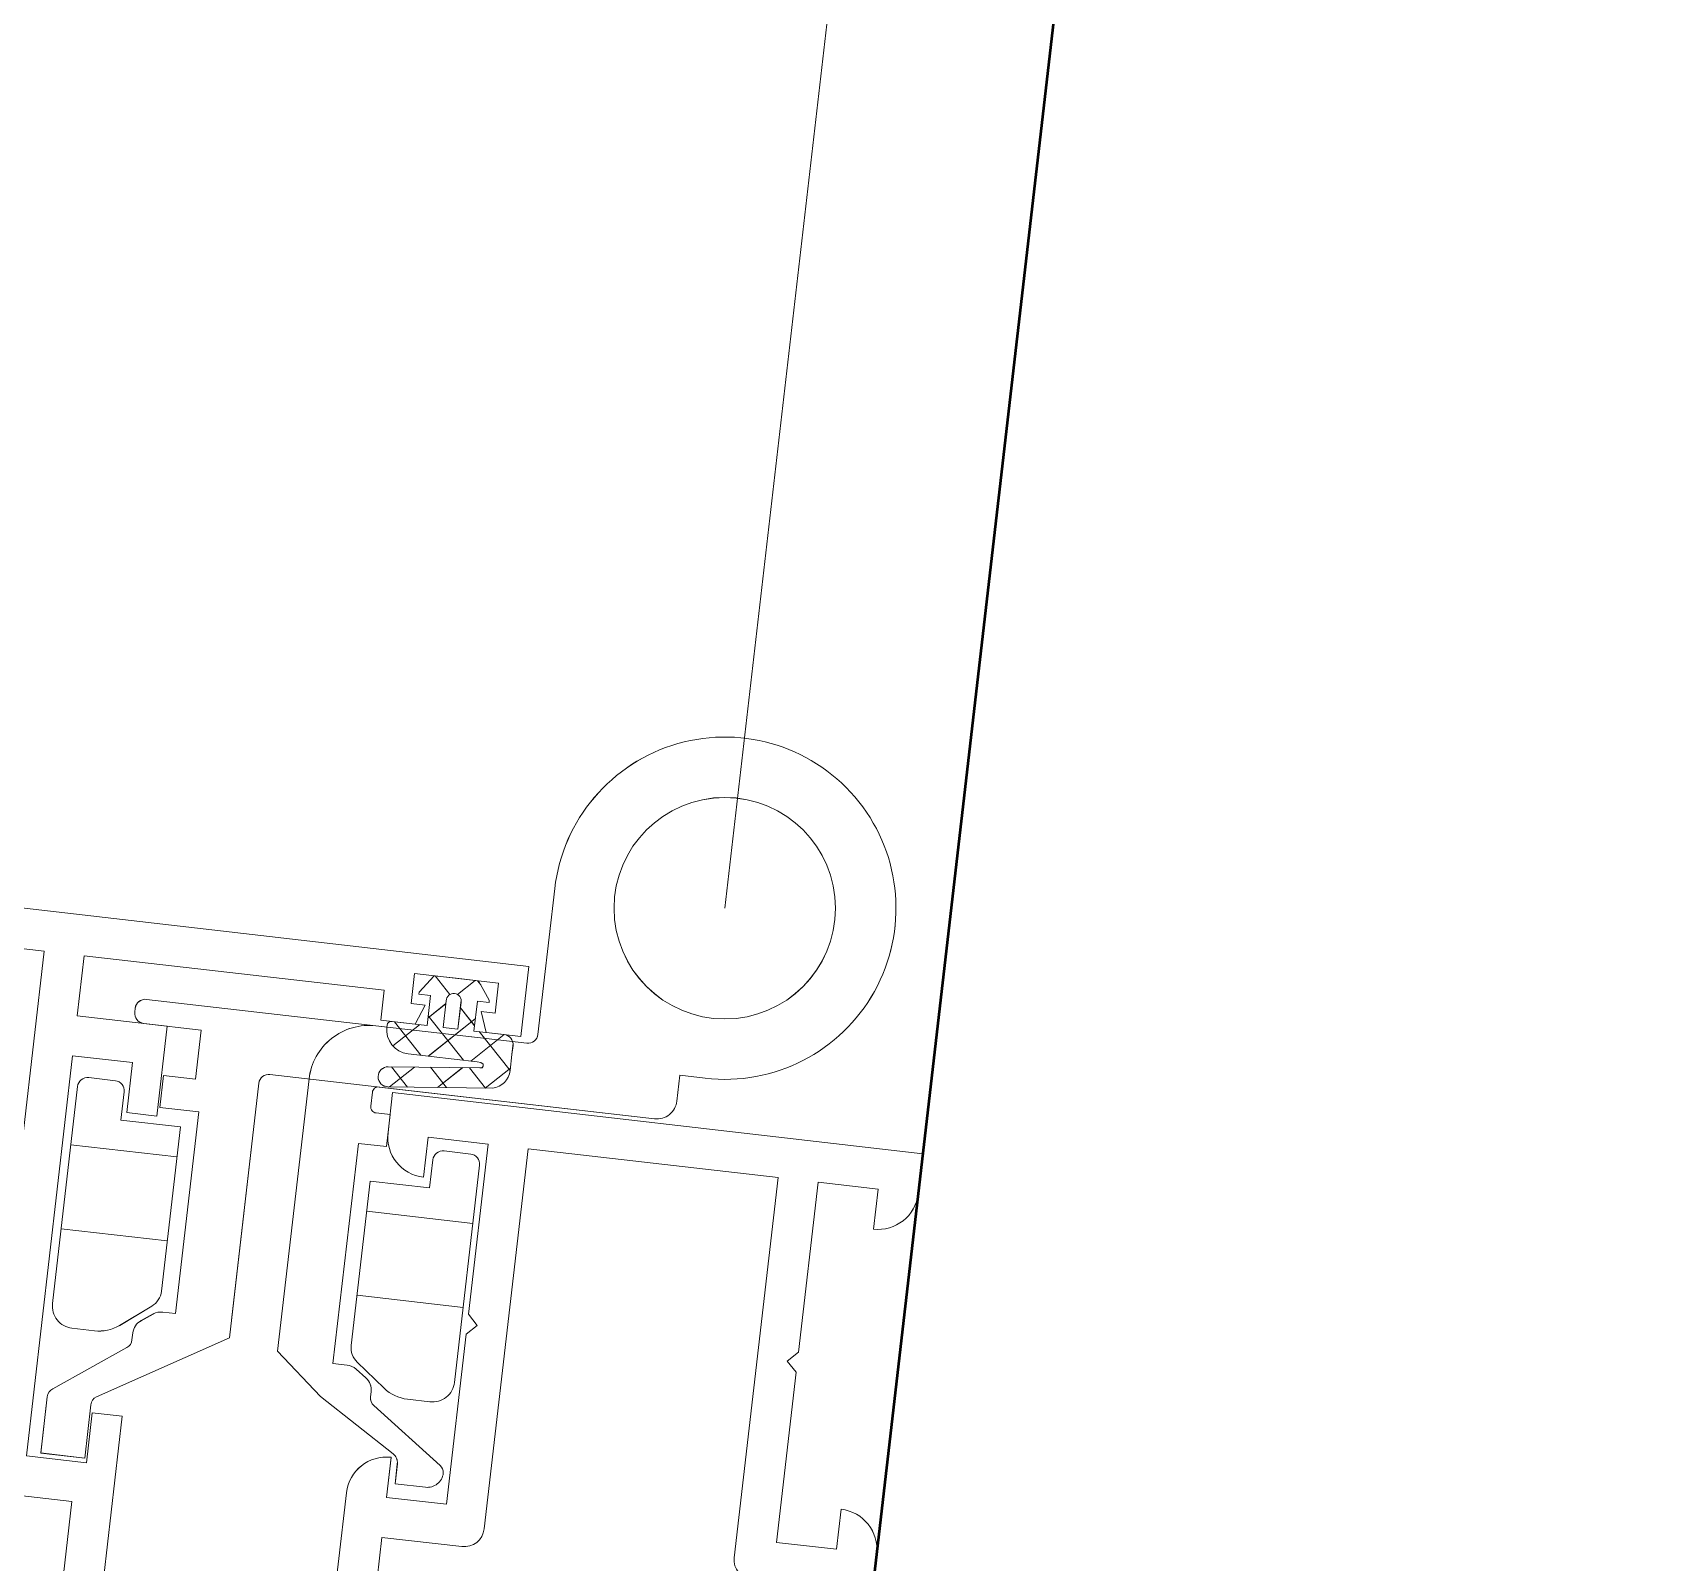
# Model space of a CAD drawing. Header units: millimetres. Extents: x 26282 to 30760, y 1404 to 4574.
# Drawn here: x 29541.65 to 29549.72, y 3471.26 to 3478.86 of the extents above; entities that cross this region are included whole.
import ezdxf

# ---------------------------------------------------------------- set-up
doc = ezdxf.new("R2010")
doc.units = ezdxf.units.MM
doc.header["$LTSCALE"] = 0.25
doc.layers.add('AB-DUV', color=4, linetype='Continuous', lineweight=50)
doc.layers.add('DOĞRAMA', color=30, linetype='Continuous', lineweight=20)

# ---------------------------------------------------------------- blocks, each defined once
blk = doc.blocks.new('CHD60E27', base_point=(-138.6, 7.85))
at = {"color": 1, "linetype": 'Continuous'}
for p, q in [((-80.6, 56.35), (-78.6, 56.35)), ((-115.729976, 50.516652), (-114.729976, 49.516652)), ((-115.729976, 50.516652), (-114.729976, 49.516652)), ((-78.6, 29.85), (-80.6, 29.85)), ((-137.2, 16.75), (-135.7, 16.75)), ((-135.7, 16.75), (-135.7, 15.25))]:
    blk.add_line(p, q, dxfattribs=at)
at = {"color": 40, "linetype": 'Continuous'}
for points in [[(-138.6, 7.85), (-138.6, 78.35), (-134.7, 78.35), (-134.7, 75.95, -0.414213), (-135.199999, 75.45), (-135.7, 75.45), (-135.7, 76.95), (-137.2, 76.95), (-137.2, 69.45), (-135.7, 69.45), (-135.7, 70.95), (-135.2, 70.95, -0.414213), (-134.699999, 70.45), (-134.7, 66.05), (-135.7, 66.05), (-135.7, 68.05), (-137.2, 68.05), (-137.2, 58.05), (-135.7, 58.05), (-135.7, 60.05), (-134.7, 60.05), (-134.7, 56.65), (-136.6, 56.65), (-136.6, 51.35), (-134.4, 51.35), (-132.2, 51.35), (-132.2, 52.95), (-130.2, 52.95), (-130.2, 51.95), (-128.790992, 51.95, 0.176327), (-128.630295, 52.008489), (-127.7, 52.789099), (-127, 52.789099, -0.43976), (-126.701142, 52.462953), (-126.911671, 50.056591, -0.176327), (-126.983943, 49.901604), (-127.323223, 49.562323, -0.577351), (-127.741481, 49.674394), (-127.772347, 49.789587, 0.267949), (-127.949124, 49.966363), (-129.9, 50.489099), (-130.1, 50.489099, 0.842899), (-130.2, 49.906257), (-130.2, 45.839099, 0.414213), (-129.949998, 45.589099), (-129.628806, 45.589099, 0.137838), (-129.498553, 45.625711), (-127.980252, 46.552487, -0.585341), (-127.6, 46.339099), (-127.6, 45.002615, -0.261351), (-128.07899, 44.149065), (-129.797634, 43.1), (-128.07899, 42.050935, -0.261351), (-127.6, 41.197385), (-127.6, 39.8609, -0.585341), (-127.980252, 39.647512), (-129.498554, 40.574288, 0.137838), (-129.628807, 40.6109), (-129.95, 40.6109, 0.414213), (-130.199999, 40.360899), (-130.2, 36.293743, 0.842899), (-130.1, 35.710901), (-129.9, 35.7109), (-127.949123, 36.233636, 0.267949), (-127.772347, 36.410413), (-127.741481, 36.525605, -0.577351), (-127.323223, 36.637676), (-126.983943, 36.298396, -0.176327), (-126.911671, 36.143409), (-126.701141, 33.737047, -0.43976), (-127, 33.4109), (-127.7, 33.4109), (-128.630295, 34.191511, 0.176327), (-128.790992, 34.25), (-130.2, 34.25), (-130.2, 33.25), (-132.2, 33.25), (-132.2, 34.85), (-136.6, 34.85), (-136.6, 29.55), (-134.7, 29.55), (-134.7, 26.15), (-135.7, 26.15), (-135.7, 28.15), (-137.2, 28.15), (-137.2, 18.15), (-135.7, 18.15), (-135.7, 20.15), (-134.7, 20.15), (-134.7, 15.75, -0.414213), (-135.199999, 15.25), (-135.7, 15.25), (-135.7, 16.75), (-137.2, 16.75), (-137.2, 9.25), (-135.7, 9.25), (-135.7, 10.75), (-135.2, 10.75, -0.414213), (-134.699999, 10.25), (-134.7, 7.85), (-138.6, 7.85)], [(-78.6, 56.35), (-78.6, 29.85), (-79.6, 29.85), (-80.6, 29.85, -0.414213), (-82.599999, 31.85), (-80.6, 31.85), (-80.6, 34.85), (-89.1, 34.85), (-89.6, 35.35), (-90.1, 34.85), (-98.6, 34.85), (-98.6, 31.85), (-96.6, 31.85, -0.414213), (-98.599999, 29.85), (-105.740408, 29.85, -0.356298), (-107.699999, 31.450001), (-105.7, 31.45), (-105.7, 34.85), (-109, 34.85), (-109.5, 35.35), (-110, 34.85), (-113.2, 34.85), (-113.2, 31.45), (-111.2, 31.45, -0.356298), (-113.159592, 29.85), (-115.2, 29.85), (-115.2, 34.25), (-116.609007, 34.25, 0.176327), (-116.769704, 34.191511), (-117.7, 33.4109), (-118.4, 33.4109, -0.43976), (-118.698859, 33.737047), (-118.488329, 36.143409, -0.176327), (-118.416057, 36.298397), (-118.076776, 36.637677, -0.577351), (-117.658519, 36.525604), (-117.627652, 36.410413, 0.267949), (-117.450876, 36.233636), (-115.5, 35.7109), (-115.3, 35.7109, 0.842899), (-115.2, 36.293744), (-115.2, 40.3609, 0.414213), (-115.45, 40.6109), (-115.771193, 40.6109, 0.137838), (-115.901446, 40.574288), (-117.419747, 39.647512, -0.585341), (-117.799999, 39.8609), (-117.8, 41.197384, -0.261351), (-117.32101, 42.050935), (-115.602366, 43.1), (-117.321009, 44.149064, -0.261351), (-117.8, 45.002615), (-117.8, 46.339099, -0.585341), (-117.419747, 46.552488), (-115.901445, 45.625712, 0.137838), (-115.771193, 45.5891), (-115.45, 45.589099, 0.414213), (-115.199999, 45.8391), (-115.2, 49.906257, 0.842899), (-115.3, 50.489099), (-115.5, 50.489099), (-117.450876, 49.966364, 0.267949), (-117.627653, 49.789587), (-117.658518, 49.674395, -0.577351), (-118.076776, 49.562322), (-118.416057, 49.901603, -0.176327), (-118.488329, 50.056591), (-118.698858, 52.462953, -0.43976), (-118.4, 52.789099), (-117.7, 52.789099), (-116.769704, 52.008489, 0.176327), (-116.609007, 51.95), (-115.2, 51.95), (-115.2, 56.35), (-113.159591, 56.35, -0.356297), (-111.199999, 54.75), (-113.2, 54.75), (-113.2, 51.35), (-110, 51.35), (-109.5, 50.85), (-109, 51.35), (-105.7, 51.35), (-105.7, 54.75), (-107.7, 54.75, -0.356297), (-105.740408, 56.35), (-98.6, 56.35, -0.414213), (-96.599999, 54.350001), (-98.6, 54.35), (-98.6, 51.35), (-90.1, 51.35), (-89.6, 50.85), (-89.1, 51.35), (-80.6, 51.35), (-80.6, 54.35), (-82.6, 54.35, -0.414213), (-80.6, 56.35), (-78.6, 56.35)], [(-80.6, 43.1), (-80.6, 49.35), (-99.6, 49.35, -0.414213), (-100.6, 50.35), (-100.6, 54.35), (-103.7, 54.35), (-103.7, 50.35, -0.414213), (-104.699999, 49.350001), (-113.2, 49.35), (-113.2, 36.85), (-104.7, 36.85, -0.414213), (-103.699999, 35.850001), (-103.7, 31.85), (-100.6, 31.85), (-100.6, 35.85, -0.414213), (-99.6, 36.85), (-80.6, 36.85), (-80.6, 43.1)]]:
    blk.add_lwpolyline(points, format="xyb", close=True, dxfattribs=at)
at = {"color": 4, "linetype": 'Continuous'}
for points in [[(-130.210348, 45.762166), (-128.497348, 46.762166), (-122.710348, 46.762166), (-116.923348, 46.762166), (-115.210348, 45.762166), (-115.210348, 50.362166), (-116.910348, 49.362166), (-122.710348, 49.362166), (-128.510348, 49.362166), (-130.210348, 50.362166), (-130.210348, 45.762166)], [(-128.497348, 39.437833), (-130.210348, 40.437833), (-130.210348, 35.837833), (-128.510348, 36.837833), (-122.710348, 36.837833), (-116.910348, 36.837833), (-115.210348, 35.837833), (-115.210348, 40.437833), (-116.923348, 39.437833), (-122.710348, 39.437833), (-128.497348, 39.437833)]]:
    blk.add_lwpolyline(points, close=True, dxfattribs=at)
at = {"color": 40, "linetype": 'Continuous'}
blk.add_lwpolyline([(-134.4, 49.35), (-136.6, 49.35), (-136.6, 36.85), (-132.2, 36.85), (-132.2, 49.35), (-134.4, 49.35)], close=True, dxfattribs=at)
blk = doc.blocks.new('CHD60E28', base_point=(0, -82.8))
at = {"color": 40, "linetype": 'Continuous'}
blk.add_lwpolyline([(67, -55.55084), (67, -82.8), (63.5, -82.8), (63.5, -81.073884), (64.5, -80.7), (64.5, -81.4), (66, -81.4), (66, -77.2), (64.5, -77.2), (64.5, -77.9), (63.5, -77.526115), (63.5, -75.8), (65, -75.8), (65, -60.8), (62, -60.8), (62, -65.3), (57.5, -65.3), (57.5, -63.8), (60, -63.8), (60, -60.8), (40, -60.8), (40, -63.8), (42.5, -63.8), (42.5, -65.3), (31.308076, -65.3)], dxfattribs=at)
blk.add_lwpolyline([(65, -43.55084), (65, -28.301681, 0.414213), (62, -25.301681), (60, -25.30168), (60, -29), (25.4, -29), (25.4, -58.8), (29.864701, -58.8), (32.462777, -63.3), (38, -63.3), (38, -58.8), (65, -58.8), (65, -43.55084)], format="xyb", close=True, dxfattribs=at)
blk = doc.blocks.new('CHD40D06', base_point=(-3.244644, -4.348007))
at = {"color": 1, "linetype": 'Continuous'}
for p, q in [((-1.5, 0.137274), (0, 1.637274)), ((-3.233957, 1.502004), (-2.114244, 0.38229)), ((-3.143286, 0.615308), (-2.231326, 1.527269)), ((-1.19341, 1.582777), (0, 0.389367)), ((-1.5, -1.984046), (0.484046, 0)), ((0.389367, 0), (1.189367, -0.8)), ((-2.94649, -1.309216), (-2.03453, -0.397255)), ((-1.5, -0.231953), (0.605442, -2.337395)), ((1.664749, -0.940617), (2.5, -0.105366)), ((-2.992329, -0.860945), (-1.872616, -1.980658)), ((0.267971, -2.337395), (1.067971, -1.537395)), ((1.710462, -1.321095), (2.5, -2.110633)), ((-2.749694, -3.23374), (-1.837734, -2.32178)), ((-1.5, -2.353274), (-0.000027, -3.853246)), ((2.317869, -2.408817), (2.5, -2.226687)), ((-2.750701, -3.223894), (-1.626587, -4.348007)), ((-1.74264, -4.348007), (0, -2.605366))]:
    blk.add_line(p, q, dxfattribs=at)
for points in [[(2.5, -0.0586), (2.5, -1.168698), (2.5, -2.278795), (1.60183, -2.919995), (1.5, -2.919995), (1.5, -2.337395), (0, -2.337395), (0, -3.848007, -0.414213), (-0.499999, -4.348007), (-0.943759, -4.348007), (-1.741907, -4.348007, -0.346314), (-2.714035, -3.582455), (-3.24205, 1.581145, -0.414213), (-2.795506, 2.129414, -0.414213), (-2.247237, 1.68287), (-1.7854, -2.833564), (-1.760746, -2.951964), (-1.679623, -2.98778), (-1.584181, -2.97584), (-1.510215, -2.854067), (-1.5, -2.668709), (-1.5, 0.781642, -0.414213), (-0.3, 1.981642), (-0.2, 1.981642, -0.414209), (0, 1.781645), (0, 0), (1.5, 0), (1.5, 0.5826), (1.60183, 0.5826), (2.5, -0.0586)], [(1.743245, -1.168703, 0.444305), (1.335038, -0.8), (0, -0.8), (0, -1.537395), (1.335028, -1.537395, 0.444305), (1.743245, -1.168703)]]:
    blk.add_lwpolyline(points, format="xyb", close=True, dxfattribs=at)
blk = doc.blocks.new('MENT')
at = {"color": 0}
for p, q in [((-265.213, -279.997), (-259.91, -279.997)), ((-274.887, -281.591), (-280.189, -281.591)), ((-265.213, -284.197), (-259.91, -284.197)), ((-274.887, -285.791), (-280.189, -285.791))]:
    blk.add_line(p, q, dxfattribs=at)
for points in [[(-268.835, -287.734), (-268.835, -275.898, 0.414214), (-269.335, -275.398), (-288.559, -275.398, -0.414214), (-289.559, -274.398), (-289.559, -273.11), (-290.827, -273.11, -2.414214), (-282.327, -264.61), (-282.327, -271.898, 0.414214), (-281.827, -272.398), (-262.811, -272.398, -0.414214), (-262.311, -272.898), (-262.311, -273.098, -0.414214), (-262.811, -273.598), (-265.692, -273.598), (-265.692, -276.051), (-264.092, -276.051), (-264.092, -277.651), (-266.035, -277.651), (-266.035, -287.734), (-265.4, -287.734, -0.155219), (-264.937, -287.881), (-264.376, -288.279, -0.243349), (-264.038, -288.932), (-264.038, -289.281, 0.24151), (-263.83, -289.687), (-260.416, -292.139, -0.260953), (-260.177, -292.565), (-260.177, -295.378), (-262.377, -295.378), (-262.377, -292.71, 0.255186), (-262.607, -292.289), (-268.835, -288.621), (-268.835, -275.898)], [(-289.559, -273.11), (-290.827, -273.11), (-289.559, -273.11), (-289.559, -274.398, 0.414214), (-288.559, -275.398), (-274.788, -275.398, -0.414214), (-274.488, -275.698), (-274.488, -276.396, -0.414214), (-274.788, -276.696), (-275.488, -276.696), (-275.488, -278.296), (-274.088, -278.296), (-274.088, -289.298), (-274.795, -289.298, 0.155219), (-275.257, -289.445), (-275.79, -289.823, 0.243349), (-276.128, -290.476), (-276.128, -290.735, -0.24262), (-276.338, -291.143), (-279.958, -293.72, 0.212984), (-280.154, -294.078), (-280.154, -294.079, 0.414214), (-279.354, -294.879), (-277.832, -294.879), (-277.832, -293.879, -0.26051), (-277.571, -293.411), (-273.652, -291.001), (-271.286, -288.998), (-271.286, -275.398, 0.414214), (-274.286, -272.398), (-281.827, -272.398, -0.414214), (-282.327, -271.898), (-282.327, -264.61, 2.414214), (-290.827, -273.11)], [(-259.91, -277.089, 0.414214), (-260.41, -276.589), (-261.743, -276.589, 0.414214), (-262.243, -277.089), (-262.243, -278.497), (-265.213, -278.497), (-265.213, -286.713, 0.233693), (-264.82, -287.507), (-263.347, -288.633, 0.164588), (-262.132, -289.044), (-261.01, -289.044, 0.414214), (-259.91, -287.944)], [(-280.189, -278.684, -0.414214), (-279.689, -278.184), (-278.356, -278.184, -0.414214), (-277.856, -278.684), (-277.856, -280.091), (-274.887, -280.091), (-274.887, -288.307, -0.233693), (-275.28, -289.102), (-276.753, -290.227, -0.164588), (-277.967, -290.638), (-279.089, -290.638, -0.414214), (-280.189, -289.538)]]:
    blk.add_lwpolyline(points, format="xyb", close=True, dxfattribs=at)
blk.add_circle((-290.827, -264.61), 5.5, dxfattribs=at)
blk.add_circle((-290.827, -264.61), 5.5, dxfattribs=at)
blk = doc.blocks.new('A$C3DEF5641')
at = {"layer": 'DOĞRAMA', "color": 163}
blk.add_line((46.495, 122.913), (46.495, 527.501), dxfattribs=at)
at = {"layer": 'DOĞRAMA', "color": 163, "lineweight": 25}
blk.add_blockref('MENT', (337.322, 387.522), dxfattribs=at)
at = {"layer": 'DOĞRAMA', "color": 163, "xscale": -1, "rotation": 270}
for name, p in [('CHD60E28', (55.833, 51.924)), ('CHD40D06', (56.163, 112.181)), ('CHD60E27', (13.333, 51.924))]:
    blk.add_blockref(name, p, dxfattribs=at)
blk = doc.blocks.new('A$C187D15ED')
at = {"layer": 'AB-DUV', "elevation": -134.2241}
blk.add_lwpolyline([(9976.4849, 3275.536), (9975.003, 3262.6902), (9977.1885, 3262.4381), (9976.3782, 3255.4137)], dxfattribs=at)
at = {"layer": 'DOĞRAMA', "color": 163, "xscale": -0.1, "yscale": 0.1, "zscale": 0.1, "rotation": 353.4193271623163}
blk.add_blockref('A$C3DEF5641', (9977.8733, 3256.7396, -134.2241), dxfattribs=at)
blk.add_blockref('A$C3DEF5641', (9977.8733, 3256.7396, -134.2241), dxfattribs=at)

msp = doc.modelspace()

# ---------------------------------------------------------------- block references
at = {"layer": 'AB-DUV', "ltscale": 100}
msp.add_blockref('A$C187D15ED', (19570.4239, 205.0275, 5.1264), dxfattribs=at)

# ---------------------------------------------------------------- next in the draw order: linework, layer by layer
at = {"layer": 'DOĞRAMA', "color": 163}
msp.add_line((29545.087, 3474.5103, -129.0977), (29549.7236, 3514.7025, -129.0977), dxfattribs=at)
msp.add_line((29545.087, 3474.5103, -129.0977), (29549.7236, 3514.7025, -129.0977), dxfattribs=at)
at = {"layer": 'DOĞRAMA', "color": 1, "linetype": 'Continuous'}
for p, q in [((29543.7214, 3474.0818, -129.0977), (29543.648, 3474.1743, -129.0977)), ((29543.7214, 3474.0818, -129.0977), (29543.648, 3474.1743, -129.0977)), ((29543.7597, 3474.082, -129.0977), (29543.8472, 3474.1513, -129.0977)), ((29543.7597, 3474.082, -129.0977), (29543.8472, 3474.1513, -129.0977)), ((29543.8747, 3474.1298, -129.0977), (29543.8587, 3474.15, -129.0977)), ((29543.8747, 3474.1298, -129.0977), (29543.8587, 3474.15, -129.0977)), ((29543.6133, 3473.9659, -129.0977), (29543.702, 3474.0362, -129.0977)), ((29543.6133, 3473.9659, -129.0977), (29543.702, 3474.0362, -129.0977)), ((29543.7888, 3473.7554, -129.0977), (29543.6144, 3473.9753, -129.0977)), ((29543.7888, 3473.7554, -129.0977), (29543.6144, 3473.9753, -129.0977)), ((29543.6147, 3473.7755, -129.0977), (29543.848, 3473.9605, -129.0977)), ((29543.6147, 3473.7755, -129.0977), (29543.848, 3473.9605, -129.0977)), ((29543.8441, 3473.927, -129.0977), (29543.7738, 3474.0157, -129.0977)), ((29543.8441, 3473.927, -129.0977), (29543.7738, 3474.0157, -129.0977)), ((29543.4379, 3473.8268, -129.0977), (29543.5702, 3473.9316, -129.0977)), ((29543.4379, 3473.8268, -129.0977), (29543.5702, 3473.9316, -129.0977)), ((29543.578, 3473.7797, -129.0977), (29543.4462, 3473.9459, -129.0977)), ((29543.578, 3473.7797, -129.0977), (29543.4462, 3473.9459, -129.0977)), ((29543.8254, 3473.7512, -129.0977), (29543.9916, 3473.883, -129.0977)), ((29543.8254, 3473.7512, -129.0977), (29543.9916, 3473.883, -129.0977)), ((29544.0208, 3473.7042, -129.0977), (29543.8677, 3473.8973, -129.0977)), ((29544.0208, 3473.7042, -129.0977), (29543.8677, 3473.8973, -129.0977)), ((29543.4226, 3473.6231, -129.0977), (29543.5466, 3473.7215, -129.0977)), ((29543.4226, 3473.6231, -129.0977), (29543.5466, 3473.7215, -129.0977)), ((29543.5117, 3473.622, -129.0977), (29543.4316, 3473.723, -129.0977)), ((29543.5117, 3473.622, -129.0977), (29543.4316, 3473.723, -129.0977)), ((29543.7051, 3473.6195, -129.0977), (29543.625, 3473.7205, -129.0977)), ((29543.7051, 3473.6195, -129.0977), (29543.625, 3473.7205, -129.0977)), ((29543.6601, 3473.62, -129.0977), (29543.7842, 3473.7184, -129.0977)), ((29543.6601, 3473.62, -129.0977), (29543.7842, 3473.7184, -129.0977)), ((29543.8986, 3473.617, -129.0977), (29543.8184, 3473.718, -129.0977)), ((29543.8986, 3473.617, -129.0977), (29543.8184, 3473.718, -129.0977)), ((29543.8976, 3473.617, -129.0977), (29544.0222, 3473.7158, -129.0977)), ((29543.8976, 3473.617, -129.0977), (29544.0222, 3473.7158, -129.0977)), ((29543.4144, 3473.3958, -129.0977), (29543.4373, 3473.5945, -129.0977)), ((29543.4144, 3473.3958, -129.0977), (29543.4373, 3473.5945, -129.0977)), ((29546.0699, 3473.2908, -129.0977), (29546.0469, 3473.0921, -129.0977)), ((29546.0699, 3473.2908, -129.0977), (29546.0469, 3473.0921, -129.0977))]:
    msp.add_line(p, q, dxfattribs=at)
at = {"layer": 'DOĞRAMA', "color": 0}
for p, q in [((29542.3661, 3473.2753, -129.0977), (29541.8394, 3473.336, -129.0977)), ((29542.3661, 3473.2753, -129.0977), (29541.8394, 3473.336, -129.0977)), ((29543.3089, 3473.006, -129.0977), (29543.8356, 3472.9452, -129.0977)), ((29543.3089, 3473.006, -129.0977), (29543.8356, 3472.9452, -129.0977)), ((29542.318, 3472.858, -129.0977), (29541.7912, 3472.9188, -129.0977)), ((29542.318, 3472.858, -129.0977), (29541.7912, 3472.9188, -129.0977)), ((29543.2607, 3472.5888, -129.0977), (29543.7874, 3472.528, -129.0977)), ((29543.2607, 3472.5888, -129.0977), (29543.7874, 3472.528, -129.0977))]:
    msp.add_line(p, q, dxfattribs=at)
at = {"layer": 'DOĞRAMA', "color": 0, "elevation": -129.0977}
for points in [[(29542.6373, 3472.4651), (29542.7729, 3473.6409, -0.414214), (29542.8283, 3473.6848), (29544.738, 3473.4645, 0.414214), (29544.8488, 3473.5524), (29544.8636, 3473.6804), (29544.9896, 3473.6659, 2.414214), (29544.2426, 3474.6077), (29544.159, 3473.8837, -0.414214), (29544.1036, 3473.8397), (29542.2146, 3474.0576, 0.414214), (29542.1592, 3474.0137), (29542.1569, 3473.9938, 0.414214), (29542.2008, 3473.9384), (29542.487, 3473.9054), (29542.4589, 3473.6618), (29542.3, 3473.6801), (29542.2816, 3473.5212), (29542.4747, 3473.4989), (29542.3591, 3472.4972), (29542.296, 3472.5045, 0.155219), (29542.2484, 3472.4952), (29542.188, 3472.4621, 0.243349), (29542.147, 3472.4011), (29542.143, 3472.3665, -0.24151), (29542.1177, 3472.3285), (29541.7504, 3472.124, 0.260953), (29541.7218, 3472.0844), (29541.6896, 3471.805), (29541.9081, 3471.7798), (29541.9387, 3472.0449, -0.255186), (29541.9664, 3472.084), (29542.6271, 3472.377), (29542.7729, 3473.6409)], [(29542.6373, 3472.4651), (29542.7729, 3473.6409, -0.414214), (29542.8283, 3473.6848), (29544.738, 3473.4645, 0.414214), (29544.8488, 3473.5524), (29544.8636, 3473.6804), (29544.9896, 3473.6659, 2.414214), (29544.2426, 3474.6077), (29544.159, 3473.8837, -0.414214), (29544.1036, 3473.8397), (29542.2146, 3474.0576, 0.414214), (29542.1592, 3474.0137), (29542.1569, 3473.9938, 0.414214), (29542.2008, 3473.9384), (29542.487, 3473.9054), (29542.4589, 3473.6618), (29542.3, 3473.6801), (29542.2816, 3473.5212), (29542.4747, 3473.4989), (29542.3591, 3472.4972), (29542.296, 3472.5045, 0.155219), (29542.2484, 3472.4952), (29542.188, 3472.4621, 0.243349), (29542.147, 3472.4011), (29542.143, 3472.3665, -0.24151), (29542.1177, 3472.3285), (29541.7504, 3472.124, 0.260953), (29541.7218, 3472.0844), (29541.6896, 3471.805), (29541.9081, 3471.7798), (29541.9387, 3472.0449, -0.255186), (29541.9664, 3472.084), (29542.6271, 3472.377), (29542.7729, 3473.6409)], [(29544.8636, 3473.6804), (29544.9896, 3473.6659), (29544.8636, 3473.6804), (29544.8488, 3473.5524, -0.414214), (29544.738, 3473.4645), (29543.3701, 3473.6223, 0.414214), (29543.3368, 3473.596), (29543.3288, 3473.5266, 0.414214), (29543.3552, 3473.4934), (29543.4247, 3473.4854), (29543.4064, 3473.3264), (29543.2673, 3473.3425), (29543.1412, 3472.2495), (29543.2114, 3472.2414, -0.155219), (29543.2556, 3472.2215), (29543.3043, 3472.1779, -0.243349), (29543.3304, 3472.1092), (29543.3274, 3472.0834, 0.24262), (29543.3436, 3472.0405), (29543.6737, 3471.743, -0.212984), (29543.6891, 3471.7052), (29543.689, 3471.7051, -0.414214), (29543.6004, 3471.6347), (29543.4492, 3471.6522), (29543.4607, 3471.7515, 0.26051), (29543.44, 3471.8011), (29543.0784, 3472.0854), (29542.8663, 3472.3114), (29543.0222, 3473.6625, -0.414214), (29543.3546, 3473.9261), (29544.1036, 3473.8397, 0.414214), (29544.159, 3473.8837), (29544.2426, 3474.6077, -2.414214), (29544.9896, 3473.6659)], [(29544.8636, 3473.6804), (29544.9896, 3473.6659), (29544.8636, 3473.6804), (29544.8488, 3473.5524, -0.414214), (29544.738, 3473.4645), (29543.3701, 3473.6223, 0.414214), (29543.3368, 3473.596), (29543.3288, 3473.5266, 0.414214), (29543.3552, 3473.4934), (29543.4247, 3473.4854), (29543.4064, 3473.3264), (29543.2673, 3473.3425), (29543.1412, 3472.2495), (29543.2114, 3472.2414, -0.155219), (29543.2556, 3472.2215), (29543.3043, 3472.1779, -0.243349), (29543.3304, 3472.1092), (29543.3274, 3472.0834, 0.24262), (29543.3436, 3472.0405), (29543.6737, 3471.743, -0.212984), (29543.6891, 3471.7052), (29543.689, 3471.7051, -0.414214), (29543.6004, 3471.6347), (29543.4492, 3471.6522), (29543.4607, 3471.7515, 0.26051), (29543.44, 3471.8011), (29543.0784, 3472.0854), (29542.8663, 3472.3114), (29543.0222, 3473.6625, -0.414214), (29543.3546, 3473.9261), (29544.1036, 3473.8397, 0.414214), (29544.159, 3473.8837), (29544.2426, 3474.6077, -2.414214), (29544.9896, 3473.6659)], [(29541.8727, 3473.6249, -0.414214), (29541.9281, 3473.6688), (29542.0605, 3473.6535, -0.414214), (29542.1044, 3473.5981), (29542.0883, 3473.4583), (29542.3833, 3473.4243), (29542.2891, 3472.6081, -0.233693), (29542.241, 3472.5337), (29542.0818, 3472.4387, -0.164588), (29541.9564, 3472.4118), (29541.845, 3472.4247, -0.414214), (29541.7483, 3472.5466)], [(29541.8727, 3473.6249, -0.414214), (29541.9281, 3473.6688), (29542.0605, 3473.6535, -0.414214), (29542.1044, 3473.5981), (29542.0883, 3473.4583), (29542.3833, 3473.4243), (29542.2891, 3472.6081, -0.233693), (29542.241, 3472.5337), (29542.0818, 3472.4387, -0.164588), (29541.9564, 3472.4118), (29541.845, 3472.4247, -0.414214), (29541.7483, 3472.5466)], [(29543.8689, 3473.2341, 0.414214), (29543.825, 3473.2895), (29543.6925, 3473.3047, 0.414214), (29543.6371, 3473.2608), (29543.621, 3473.121), (29543.3261, 3473.155), (29543.2319, 3472.3389, 0.233693), (29543.2618, 3472.2554), (29543.3953, 3472.1267, 0.164588), (29543.5112, 3472.072), (29543.6226, 3472.0591, 0.414214), (29543.7445, 3472.1558)], [(29543.8689, 3473.2341, 0.414214), (29543.825, 3473.2895), (29543.6925, 3473.3047, 0.414214), (29543.6371, 3473.2608), (29543.621, 3473.121), (29543.3261, 3473.155), (29543.2319, 3472.3389, 0.233693), (29543.2618, 3472.2554), (29543.3953, 3472.1267, 0.164588), (29543.5112, 3472.072), (29543.6226, 3472.0591, 0.414214), (29543.7445, 3472.1558)]]:
    msp.add_lwpolyline(points, format="xyb", close=True, dxfattribs=at)
at = {"layer": 'DOĞRAMA', "color": 40, "linetype": 'Continuous', "elevation": -129.0977}
for points in [[(29540.1916, 3474.4722), (29538.6767, 3474.647, 0.414213), (29538.3443, 3474.3833), (29538.3214, 3474.1846), (29538.6888, 3474.1423), (29538.2923, 3470.705), (29541.2527, 3470.3635), (29541.3038, 3470.8071), (29541.7806, 3471.0136), (29541.8441, 3471.5637), (29541.397, 3471.6152), (29541.7065, 3474.2974), (29540.1916, 3474.4722)], [(29540.1916, 3474.4722), (29538.6767, 3474.647, 0.414213), (29538.3443, 3474.3833), (29538.3214, 3474.1846), (29538.6888, 3474.1423), (29538.2923, 3470.705), (29541.2527, 3470.3635), (29541.3038, 3470.8071), (29541.7806, 3471.0136), (29541.8441, 3471.5637), (29541.397, 3471.6152), (29541.7065, 3474.2974), (29540.1916, 3474.4722)], [(29544.7307, 3473.2439), (29544.1098, 3473.3156), (29543.892, 3471.4281, -0.414213), (29543.7812, 3471.3402), (29543.3839, 3471.386), (29543.3483, 3471.0781), (29543.7457, 3471.0322, -0.414213), (29543.8336, 3470.9214), (29543.7362, 3470.077), (29544.9779, 3469.9338), (29545.0754, 3470.7782, -0.414213), (29545.1862, 3470.8661), (29545.5835, 3470.8202), (29545.619, 3471.1282), (29545.2217, 3471.174, -0.414213), (29545.1338, 3471.2848), (29545.3515, 3473.1723), (29544.7307, 3473.2439)], [(29544.7307, 3473.2439), (29544.1098, 3473.3156), (29543.892, 3471.4281, -0.414213), (29543.7812, 3471.3402), (29543.3839, 3471.386), (29543.3483, 3471.0781), (29543.7457, 3471.0322, -0.414213), (29543.8336, 3470.9214), (29543.7362, 3470.077), (29544.9779, 3469.9338), (29545.0754, 3470.7782, -0.414213), (29545.1862, 3470.8661), (29545.5835, 3470.8202), (29545.619, 3471.1282), (29545.2217, 3471.174, -0.414213), (29545.1338, 3471.2848), (29545.3515, 3473.1723), (29544.7307, 3473.2439)]]:
    msp.add_lwpolyline(points, format="xyb", close=True, dxfattribs=at)
msp.add_lwpolyline([(29541.4066, 3474.5334), (29544.1136, 3474.2211), (29544.0735, 3473.8734), (29543.902, 3473.8932), (29543.8763, 3473.9968), (29543.9459, 3473.9888), (29543.963, 3474.1378), (29543.5458, 3474.1859), (29543.5286, 3474.0369), (29543.5982, 3474.0289), (29543.5496, 3473.9338), (29543.3781, 3473.9536), (29543.3953, 3474.1026), (29541.9052, 3474.2745), (29541.8708, 3473.9765), (29542.3178, 3473.9249), (29542.2662, 3473.4779), (29542.1172, 3473.4951), (29542.1459, 3473.7434), (29541.8479, 3473.7778), (29541.6187, 3471.791), (29541.9167, 3471.7566), (29541.9453, 3472.005), (29542.0943, 3471.9878), (29541.9661, 3470.876)], dxfattribs=at)
msp.add_lwpolyline([(29541.4066, 3474.5334), (29544.1136, 3474.2211), (29544.0735, 3473.8734), (29543.902, 3473.8932), (29543.8763, 3473.9968), (29543.9459, 3473.9888), (29543.963, 3474.1378), (29543.5458, 3474.1859), (29543.5286, 3474.0369), (29543.5982, 3474.0289), (29543.5496, 3473.9338), (29543.3781, 3473.9536), (29543.3953, 3474.1026), (29541.9052, 3474.2745), (29541.8708, 3473.9765), (29542.3178, 3473.9249), (29542.2662, 3473.4779), (29542.1172, 3473.4951), (29542.1459, 3473.7434), (29541.8479, 3473.7778), (29541.6187, 3471.791), (29541.9167, 3471.7566), (29541.9453, 3472.005), (29542.0943, 3471.9878), (29541.9661, 3470.876)], dxfattribs=at)
at = {"layer": 'DOĞRAMA', "color": 1, "linetype": 'Continuous', "elevation": -129.0977}
for points in [[(29543.6433, 3474.1749), (29543.7536, 3474.1621), (29543.8639, 3474.1494), (29543.9173, 3474.0528), (29543.9161, 3474.0427), (29543.8582, 3474.0494), (29543.8411, 3473.9004), (29543.9911, 3473.8831, -0.414213), (29544.0351, 3473.8277), (29544.03, 3473.7836), (29544.0208, 3473.7043, -0.346314), (29543.9336, 3473.6165), (29543.4146, 3473.6232, -0.414213), (29543.3653, 3473.6739, -0.414213), (29543.4159, 3473.7232), (29543.8699, 3473.7173), (29543.8819, 3473.7184), (29543.8864, 3473.7261), (29543.8863, 3473.7357), (29543.8751, 3473.7444), (29543.8568, 3473.7476), (29543.514, 3473.7871, -0.414213), (29543.4086, 3473.9201), (29543.4097, 3473.93, -0.414209), (29543.4319, 3473.9476), (29543.6089, 3473.9272), (29543.626, 3474.0762), (29543.5682, 3474.0829), (29543.5693, 3474.093), (29543.6433, 3474.1749)], [(29543.6433, 3474.1749), (29543.7536, 3474.1621), (29543.8639, 3474.1494), (29543.9173, 3474.0528), (29543.9161, 3474.0427), (29543.8582, 3474.0494), (29543.8411, 3473.9004), (29543.9911, 3473.8831, -0.414213), (29544.0351, 3473.8277), (29544.03, 3473.7836), (29544.0208, 3473.7043, -0.346314), (29543.9336, 3473.6165), (29543.4146, 3473.6232, -0.414213), (29543.3653, 3473.6739, -0.414213), (29543.4159, 3473.7232), (29543.8699, 3473.7173), (29543.8819, 3473.7184), (29543.8864, 3473.7261), (29543.8863, 3473.7357), (29543.8751, 3473.7444), (29543.8568, 3473.7476), (29543.514, 3473.7871, -0.414213), (29543.4086, 3473.9201), (29543.4097, 3473.93, -0.414209), (29543.4319, 3473.9476), (29543.6089, 3473.9272), (29543.626, 3474.0762), (29543.5682, 3474.0829), (29543.5693, 3474.093), (29543.6433, 3474.1749)], [(29543.7449, 3474.087, 0.444305), (29543.7036, 3474.0506), (29543.6883, 3473.918), (29543.7616, 3473.9096), (29543.7769, 3474.0422, 0.444305), (29543.7449, 3474.087)], [(29543.7449, 3474.087, 0.444305), (29543.7036, 3474.0506), (29543.6883, 3473.918), (29543.7616, 3473.9096), (29543.7769, 3474.0422, 0.444305), (29543.7449, 3474.087)]]:
    msp.add_lwpolyline(points, format="xyb", close=True, dxfattribs=at)
at = {"layer": 'DOĞRAMA', "color": 40, "linetype": 'Continuous', "elevation": -129.0977}
msp.add_lwpolyline([(29543.1263, 3470.8983), (29543.2081, 3471.6076, -0.414213), (29543.4297, 3471.7834), (29543.4068, 3471.5847), (29543.7048, 3471.5503), (29543.8022, 3472.3947), (29543.8576, 3472.4387), (29543.8137, 3472.4941), (29543.9111, 3473.3385), (29543.6131, 3473.3729), (29543.5902, 3473.1742, -0.414213), (29543.4144, 3473.3958), (29543.4373, 3473.5945), (29543.4373, 3473.5945), (29546.0699, 3473.2908), (29546.0584, 3473.1914), (29546.0469, 3473.0921, -0.414213), (29545.8253, 3472.9163), (29545.8483, 3473.115), (29545.5502, 3473.1494), (29545.4528, 3472.305), (29545.3974, 3472.261), (29545.4414, 3472.2056), (29545.3439, 3471.3612), (29545.642, 3471.3269), (29545.6649, 3471.5255, -0.414213), (29545.8407, 3471.3039), (29545.7588, 3470.5946, -0.356298)], format="xyb", dxfattribs=at)
msp.add_lwpolyline([(29543.1263, 3470.8983), (29543.2081, 3471.6076, -0.414213), (29543.4297, 3471.7834), (29543.4068, 3471.5847), (29543.7048, 3471.5503), (29543.8022, 3472.3947), (29543.8576, 3472.4387), (29543.8137, 3472.4941), (29543.9111, 3473.3385), (29543.6131, 3473.3729), (29543.5902, 3473.1742, -0.414213), (29543.4144, 3473.3958), (29543.4373, 3473.5945), (29543.4373, 3473.5945), (29546.0699, 3473.2908), (29546.0584, 3473.1914), (29546.0469, 3473.0921, -0.414213), (29545.8253, 3472.9163), (29545.8483, 3473.115), (29545.5502, 3473.1494), (29545.4528, 3472.305), (29545.3974, 3472.261), (29545.4414, 3472.2056), (29545.3439, 3471.3612), (29545.642, 3471.3269), (29545.6649, 3471.5255, -0.414213), (29545.8407, 3471.3039), (29545.7588, 3470.5946, -0.356298)], format="xyb", dxfattribs=at)
at = {"layer": 'DOĞRAMA', "color": 0}
msp.add_circle((29545.087, 3474.5103, -129.0977), 0.55, dxfattribs=at)
msp.add_circle((29545.087, 3474.5103, -129.0977), 0.55, dxfattribs=at)
msp.add_circle((29545.087, 3474.5103, -129.0977), 0.55, dxfattribs=at)
msp.add_circle((29545.087, 3474.5103, -129.0977), 0.55, dxfattribs=at)

doc.saveas('drawing.dxf')
